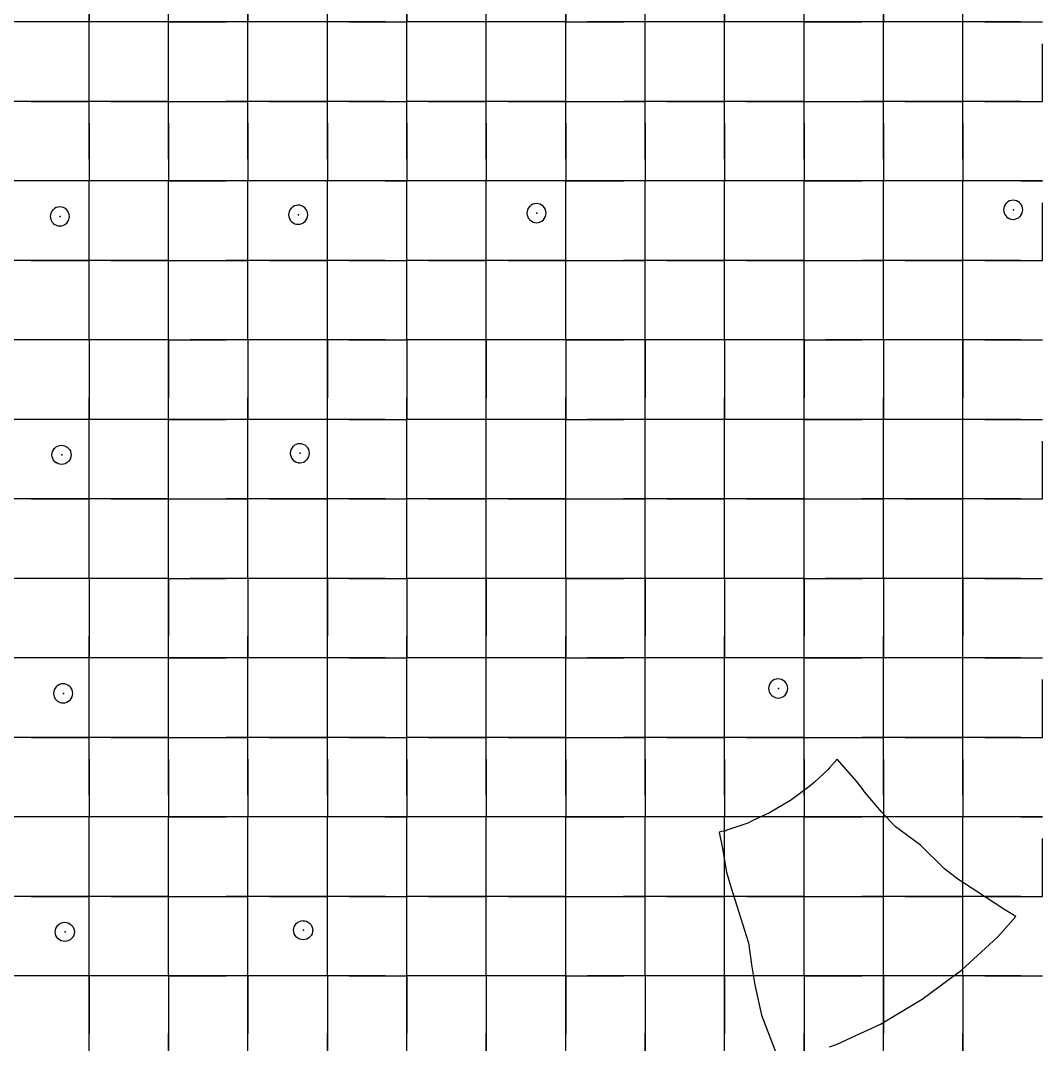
# Model space of a CAD drawing. Header units: metres. Extents: x 0 to 438, y -24 to 612.
# Drawn here: x 199.2 to 314.4, y 262.2 to 378.2 of the extents above; entities that cross this region are included whole.
import ezdxf

# ---------------------------------------------------------------- set-up
doc = ezdxf.new("R2010")
doc.units = ezdxf.units.M
doc.layers.add('LAYER_01_CUT', color=7, linetype='Continuous')
doc.layers.add('LAYER_04_GRID', color=7, linetype='Continuous')

msp = doc.modelspace()

# ---------------------------------------------------------------- linework, layer by layer
at = {"layer": 'LAYER_01_CUT'}
for points in [[(272.46, 378), (270, 378), (270, 384.54), (270, 387), (270, 393.54), (270, 396), (270, 388.55)], [(290.46, 378), (288, 378), (288, 384.54), (288, 387), (288, 394.45), (288, 396), (288, 388.55)], [(308.46, 378), (306, 378), (306, 384.54), (306, 387), (306, 394.45), (306, 396), (306, 388.55)], [(200.46, 378), (198, 378), (198, 384.54), (198, 387), (198, 393.54)], [(218.46, 378), (216, 378), (216, 384.54), (216, 387), (216, 393.54)], [(236.46, 378), (234, 378), (234, 384.54), (234, 387), (234, 393.54)], [(254.46, 378), (252, 378), (252, 384.54), (252, 387), (252, 393.54)], [(207, 384.54), (207, 378), (207, 380.46)], [(225, 384.54), (225, 378), (225, 380.46)], [(243, 384.54), (243, 378), (243, 380.46)], [(261, 384.54), (261, 378), (261, 380.46)], [(279, 384.54), (279, 378), (279, 380.46)], [(297, 384.54), (297, 378), (297, 380.46)], [(216, 378), (216, 380.46)], [(234, 378), (234, 380.46)], [(252, 378), (252, 380.46)], [(270, 378), (270, 380.46)], [(288, 378), (288, 380.46)], [(306, 378), (306, 380.46)], [(204.54, 378), (198, 378)], [(207, 378), (200.46, 378)], [(207, 378), (204.54, 378)], [(209.46, 378), (207, 378)], [(213.54, 378), (207, 378)], [(207, 375.54), (207, 378)], [(207, 371.46), (207, 378)], [(216, 378), (209.46, 378)], [(216, 378), (213.54, 378)], [(216, 375.54), (216, 378)], [(216, 371.46), (216, 378)], [(216, 378), (222.54, 378)], [(225, 378), (218.46, 378)], [(225, 378), (222.54, 378)], [(227.46, 378), (225, 378)], [(231.54, 378), (225, 378)], [(225, 375.54), (225, 378)], [(225, 371.46), (225, 378)], [(234, 378), (227.46, 378)], [(234, 378), (231.54, 378)], [(240.54, 378), (234, 378)], [(234, 375.54), (234, 378)], [(234, 371.46), (234, 378)], [(236.46, 378), (243, 378)], [(240.54, 378), (243, 378)], [(245.46, 378), (243, 378)], [(249.54, 378), (243, 378)], [(243, 375.54), (243, 378)], [(243, 371.46), (243, 378)], [(252, 378), (245.46, 378)], [(252, 378), (249.54, 378)], [(258.54, 378), (252, 378)], [(252, 375.54), (252, 378)], [(252, 371.46), (252, 378)], [(261, 378), (254.46, 378)], [(261, 378), (258.54, 378)], [(261, 375.54), (261, 378)], [(261, 371.46), (261, 378)], [(261, 378), (263.46, 378)], [(261, 378), (267.54, 378)], [(270, 378), (263.46, 378)], [(270, 378), (267.54, 378)], [(276.54, 378), (270, 378)], [(270, 375.54), (270, 378)], [(270, 371.46), (270, 378)], [(279, 378), (272.46, 378)], [(279, 378), (276.54, 378)], [(281.46, 378), (279, 378)], [(285.54, 378), (279, 378)], [(279, 375.54), (279, 378)], [(279, 371.46), (279, 378)], [(288, 378), (281.46, 378)], [(288, 378), (285.54, 378)], [(288, 375.54), (288, 378)], [(288, 371.46), (288, 378)], [(288, 378), (294.54, 378)], [(297, 378), (290.46, 378)], [(297, 378), (294.54, 378)], [(299.46, 378), (297, 378)], [(303.54, 378), (297, 378)], [(297, 375.54), (297, 378)], [(297, 371.46), (297, 378)], [(306, 378), (299.46, 378)], [(306, 378), (303.54, 378)], [(312.54, 378), (306, 378)], [(306, 375.54), (306, 378)], [(306, 371.46), (306, 378)], [(308.46, 378), (315, 378)], [(312.54, 378), (315, 378)], [(200.46, 369), (207, 369), (207, 375.54)], [(209.46, 369), (216, 369), (216, 375.54)], [(218.46, 369), (225, 369), (225, 375.54)], [(227.46, 369), (234, 369), (234, 375.54)], [(236.46, 369), (243, 369), (243, 375.54)], [(245.46, 369), (252, 369), (252, 375.54)], [(254.46, 369), (261, 369), (261, 375.54)], [(263.46, 369), (270, 369), (270, 375.54)], [(272.46, 369), (279, 369), (279, 375.54)], [(281.46, 369), (288, 369), (288, 375.54)], [(290.46, 369), (297, 369), (297, 375.54)], [(299.46, 369), (306, 369), (306, 375.54)], [(308.46, 369), (315, 369), (315, 375.54)], [(207, 369), (207, 371.46)], [(216, 369), (216, 371.46)], [(225, 369), (225, 371.46)], [(234, 369), (234, 371.46)], [(243, 369), (243, 371.46)], [(252, 369), (252, 371.46)], [(261, 369), (261, 371.46)], [(270, 369), (270, 371.46)], [(279, 369), (279, 371.46)], [(288, 369), (288, 371.46)], [(297, 369), (297, 371.46)], [(306, 369), (306, 371.46)], [(200.46, 369), (198, 369)], [(204.54, 369), (198, 369)], [(207, 369), (204.54, 369)], [(209.46, 369), (207, 369)], [(213.54, 369), (207, 369)], [(207, 366.54), (207, 369)], [(207, 362.46), (207, 369)], [(216, 369), (213.54, 369)], [(216, 366.54), (216, 369)], [(216, 362.46), (216, 369)], [(216, 369), (218.46, 369)], [(216, 369), (222.54, 369)], [(225, 369), (222.54, 369)], [(227.46, 369), (225, 369)], [(231.54, 369), (225, 369)], [(225, 366.54), (225, 369)], [(225, 362.46), (225, 369)], [(234, 369), (231.54, 369)], [(236.46, 369), (234, 369)], [(240.54, 369), (234, 369)], [(234, 366.54), (234, 369)], [(234, 362.46), (234, 369)], [(240.54, 369), (243, 369)], [(245.46, 369), (243, 369)], [(249.54, 369), (243, 369)], [(243, 366.54), (243, 369)], [(243, 362.46), (243, 369)], [(252, 369), (249.54, 369)], [(254.46, 369), (252, 369)], [(258.54, 369), (252, 369)], [(252, 366.54), (252, 369)], [(252, 362.46), (252, 369)], [(261, 369), (258.54, 369)], [(261, 366.54), (261, 369)], [(261, 362.46), (261, 369)], [(261, 369), (263.46, 369)], [(261, 369), (267.54, 369)], [(270, 369), (267.54, 369)], [(272.46, 369), (270, 369)], [(276.54, 369), (270, 369)], [(270, 366.54), (270, 369)], [(270, 362.46), (270, 369)], [(279, 369), (276.54, 369)], [(281.46, 369), (279, 369)], [(285.54, 369), (279, 369)], [(279, 366.54), (279, 369)], [(279, 362.46), (279, 369)], [(288, 369), (285.54, 369)], [(288, 366.54), (288, 369)], [(288, 362.46), (288, 369)], [(288, 369), (290.46, 369)], [(288, 369), (294.54, 369)], [(297, 369), (294.54, 369)], [(299.46, 369), (297, 369)], [(303.54, 369), (297, 369)], [(297, 366.54), (297, 369)], [(297, 362.46), (297, 369)], [(306, 369), (303.54, 369)], [(308.46, 369), (306, 369)], [(312.54, 369), (306, 369)], [(306, 366.54), (306, 369)], [(306, 362.46), (306, 369)], [(312.54, 369), (315, 369)], [(207, 366.54), (207, 360)], [(216, 366.54), (216, 360)], [(225, 366.54), (225, 360)], [(234, 366.54), (234, 360)], [(243, 366.54), (243, 360)], [(252, 366.54), (252, 360)], [(261, 366.54), (261, 360)], [(270, 366.54), (270, 360)], [(279, 366.54), (279, 360)], [(288, 366.54), (288, 360)], [(297, 366.54), (297, 360)], [(306, 366.54), (306, 360)], [(207, 362.46), (207, 360)], [(216, 362.46), (216, 360)], [(225, 362.46), (225, 360)], [(234, 362.46), (234, 360)], [(243, 362.46), (243, 360)], [(252, 362.46), (252, 360)], [(261, 362.46), (261, 360)], [(270, 362.46), (270, 360)], [(279, 362.46), (279, 360)], [(288, 362.46), (288, 360)], [(297, 362.46), (297, 360)], [(306, 362.46), (306, 360)], [(315, 360), (308.46, 360), (306, 360), (299.46, 360), (297, 360), (290.46, 360), (288, 360), (281.46, 360), (279, 360), (272.46, 360), (270, 360), (263.46, 360), (261, 360), (254.46, 360), (252, 360), (245.46, 360), (243, 360), (236.46, 360), (234, 360), (227.46, 360), (225, 360), (218.46, 360), (216, 360), (209.46, 360), (207, 360), (200.46, 360), (198, 360)], [(204.54, 360), (198, 360)], [(207, 360), (204.54, 360)], [(213.54, 360), (207, 360)], [(207, 357.54), (207, 360)], [(207, 353.46), (207, 360)], [(216, 360), (213.54, 360)], [(216, 357.54), (216, 360)], [(216, 353.46), (216, 360)], [(216, 360), (222.54, 360)], [(225, 360), (222.54, 360)], [(231.54, 360), (225, 360)], [(225, 357.54), (225, 360)], [(225, 353.46), (225, 360)], [(234, 360), (231.54, 360)], [(240.54, 360), (234, 360)], [(234, 357.54), (234, 360)], [(234, 353.46), (234, 360)], [(240.54, 360), (243, 360)], [(249.54, 360), (243, 360)], [(243, 357.54), (243, 360)], [(243, 353.46), (243, 360)], [(252, 360), (249.54, 360)], [(258.54, 360), (252, 360)], [(252, 357.54), (252, 360)], [(252, 353.46), (252, 360)], [(261, 360), (258.54, 360)], [(261, 357.54), (261, 360)], [(261, 353.46), (261, 360)], [(261, 360), (267.54, 360)], [(270, 360), (267.54, 360)], [(276.54, 360), (270, 360)], [(270, 357.54), (270, 360)], [(270, 353.46), (270, 360)], [(279, 360), (276.54, 360)], [(285.54, 360), (279, 360)], [(279, 357.54), (279, 360)], [(279, 353.46), (279, 360)], [(288, 360), (285.54, 360)], [(288, 357.54), (288, 360)], [(288, 353.46), (288, 360)], [(288, 360), (294.54, 360)], [(297, 360), (294.54, 360)], [(303.54, 360), (297, 360)], [(297, 357.54), (297, 360)], [(297, 353.46), (297, 360)], [(306, 360), (303.54, 360)], [(312.54, 360), (306, 360)], [(306, 357.54), (306, 360)], [(306, 353.46), (306, 360)], [(312.54, 360), (315, 360)], [(200.46, 351), (207, 351), (207, 357.54)], [(209.46, 351), (216, 351), (216, 357.54)], [(218.46, 351), (225, 351), (225, 357.54)], [(227.46, 351), (234, 351), (234, 357.54)], [(231.27, 357.09), (231.09, 357.18), (231.08, 357.18), (230.89, 357.24), (230.88, 357.24), (230.69, 357.25), (230.69, 357.25), (230.49, 357.23), (230.48, 357.23), (230.28, 357.17), (230.27, 357.17), (230.09, 357.07), (230.08, 357.07), (229.92, 356.93), (229.91, 356.92), (229.78, 356.76), (229.78, 356.75), (229.69, 356.56), (229.68, 356.56), (229.63, 356.37), (229.63, 356.36), (229.61, 356.17), (229.61, 356.16), (229.63, 355.96), (229.63, 355.96), (229.69, 355.76), (229.69, 355.75), (229.79, 355.57), (229.8, 355.56), (229.94, 355.4), (229.94, 355.39), (230.11, 355.26), (230.11, 355.25), (230.3, 355.16), (230.31, 355.16), (230.5, 355.11), (230.51, 355.1), (230.69, 355.09), (230.7, 355.09), (230.9, 355.11), (230.91, 355.11), (231.1, 355.17), (231.11, 355.17), (231.3, 355.27), (231.3, 355.28), (231.47, 355.41), (231.47, 355.42), (231.6, 355.58), (231.61, 355.59), (231.7, 355.78), (231.71, 355.78), (231.76, 355.98), (231.76, 355.98), (231.78, 356.17), (231.78, 356.18), (231.76, 356.38), (231.76, 356.38), (231.7, 356.58), (231.69, 356.59), (231.59, 356.77), (231.59, 356.78), (231.45, 356.94), (231.45, 356.95), (231.28, 357.08), (231.27, 357.09)], [(236.46, 351), (243, 351), (243, 357.54)], [(245.46, 351), (252, 351), (252, 357.54)], [(254.46, 351), (261, 351), (261, 357.54)], [(257.5, 355.29), (257.51, 355.29), (257.69, 355.27), (257.7, 355.27), (257.9, 355.29), (257.91, 355.29), (258.1, 355.35), (258.11, 355.36), (258.3, 355.46), (258.3, 355.46), (258.47, 355.6), (258.47, 355.6), (258.6, 355.77), (258.61, 355.78), (258.7, 355.96), (258.7, 355.97), (258.76, 356.16), (258.76, 356.17), (258.78, 356.36), (258.78, 356.36), (258.76, 356.56), (258.75, 356.57), (258.69, 356.77), (258.69, 356.78), (258.59, 356.96), (258.59, 356.97), (258.45, 357.13), (258.45, 357.14), (258.28, 357.27), (258.27, 357.27), (258.09, 357.36), (258.08, 357.37), (257.89, 357.42), (257.88, 357.42), (257.69, 357.44), (257.69, 357.44), (257.49, 357.42), (257.48, 357.42), (257.28, 357.36), (257.27, 357.36), (257.09, 357.26), (257.08, 357.25), (256.92, 357.11), (256.91, 357.11), (256.78, 356.94), (256.78, 356.94), (256.68, 356.75), (256.68, 356.74), (256.63, 356.55), (256.63, 356.54), (256.61, 356.36), (256.61, 356.35), (256.63, 356.15), (256.63, 356.14), (256.69, 355.95), (256.69, 355.94), (256.79, 355.75), (256.8, 355.75), (256.93, 355.58), (256.94, 355.58), (257.11, 355.45), (257.11, 355.44), (257.3, 355.35), (257.31, 355.34), (257.5, 355.29)], [(263.46, 351), (270, 351), (270, 357.54)], [(272.46, 351), (279, 351), (279, 357.54)], [(281.46, 351), (288, 351), (288, 357.54)], [(290.46, 351), (297, 351), (297, 357.54)], [(299.46, 351), (306, 351), (306, 357.54)], [(308.46, 351), (315, 351), (315, 357.54)], [(310.78, 357.32), (310.78, 357.31), (310.68, 357.12), (310.68, 357.12), (310.63, 356.92), (310.62, 356.92), (310.61, 356.73), (310.61, 356.72), (310.63, 356.52), (310.63, 356.52), (310.69, 356.32), (310.69, 356.31), (310.79, 356.13), (310.8, 356.12), (310.93, 355.96), (310.94, 355.95), (311.1, 355.82), (311.11, 355.81), (311.3, 355.72), (311.3, 355.72), (311.5, 355.66), (311.5, 355.66), (311.69, 355.65), (311.7, 355.65), (311.9, 355.67), (311.91, 355.67), (312.1, 355.73), (312.11, 355.73), (312.29, 355.83), (312.3, 355.83), (312.46, 355.97), (312.47, 355.98), (312.6, 356.14), (312.61, 356.15), (312.7, 356.34), (312.7, 356.34), (312.76, 356.53), (312.76, 356.54), (312.77, 356.73), (312.77, 356.74), (312.75, 356.94), (312.75, 356.94), (312.69, 357.14), (312.69, 357.15), (312.59, 357.33), (312.59, 357.34), (312.45, 357.5), (312.44, 357.51), (312.28, 357.64), (312.27, 357.64), (312.09, 357.74), (312.08, 357.74), (311.89, 357.79), (311.88, 357.8), (311.69, 357.81), (311.68, 357.81), (311.49, 357.79), (311.48, 357.79), (311.28, 357.73), (311.27, 357.73), (311.09, 357.63), (311.08, 357.62), (310.92, 357.49), (310.91, 357.48), (310.78, 357.32)], [(202.63, 356.18), (202.63, 356.17), (202.61, 355.98), (202.61, 355.98), (202.63, 355.78), (202.63, 355.77), (202.69, 355.57), (202.69, 355.57), (202.8, 355.38), (202.8, 355.37), (202.94, 355.21), (202.94, 355.2), (203.11, 355.07), (203.11, 355.07), (203.3, 354.98), (203.31, 354.97), (203.5, 354.92), (203.51, 354.92), (203.69, 354.9), (203.7, 354.9), (203.9, 354.92), (203.91, 354.92), (204.1, 354.98), (204.11, 354.98), (204.3, 355.08), (204.3, 355.09), (204.47, 355.23), (204.47, 355.23), (204.6, 355.4), (204.61, 355.4), (204.7, 355.59), (204.71, 355.6), (204.76, 355.79), (204.76, 355.8), (204.78, 355.98), (204.78, 355.99), (204.76, 356.19), (204.76, 356.2), (204.7, 356.39), (204.69, 356.4), (204.59, 356.59), (204.59, 356.59), (204.45, 356.76), (204.45, 356.76), (204.28, 356.89), (204.27, 356.9), (204.09, 356.99), (204.08, 357), (203.89, 357.05), (203.88, 357.05), (203.69, 357.07), (203.69, 357.07), (203.49, 357.05), (203.48, 357.05), (203.28, 356.99), (203.28, 356.98), (203.09, 356.88), (203.08, 356.88), (202.92, 356.74), (202.91, 356.74), (202.78, 356.57), (202.78, 356.56), (202.69, 356.38), (202.68, 356.37), (202.63, 356.18)], [(207, 351), (207, 353.46)], [(216, 351), (216, 353.46)], [(225, 351), (225, 353.46)], [(234, 351), (234, 353.46)], [(243, 351), (243, 353.46)], [(252, 351), (252, 353.46)], [(261, 351), (261, 353.46)], [(270, 351), (270, 353.46)], [(279, 351), (279, 353.46)], [(288, 351), (288, 353.46)], [(297, 351), (297, 353.46)], [(306, 351), (306, 353.46)], [(200.46, 351), (198, 351)], [(204.54, 351), (198, 351)], [(207, 351), (204.54, 351)], [(209.46, 351), (207, 351)], [(213.54, 351), (207, 351)], [(207, 348.54), (207, 351)], [(207, 344.46), (207, 351)], [(216, 351), (213.54, 351)], [(216, 348.54), (216, 351)], [(216, 344.46), (216, 351)], [(216, 351), (218.46, 351)], [(216, 351), (222.54, 351)], [(225, 351), (222.54, 351)], [(227.46, 351), (225, 351)], [(231.54, 351), (225, 351)], [(225, 348.54), (225, 351)], [(225, 344.46), (225, 351)], [(234, 351), (231.54, 351)], [(236.46, 351), (234, 351)], [(240.54, 351), (234, 351)], [(234, 348.54), (234, 351)], [(234, 344.46), (234, 351)], [(240.54, 351), (243, 351)], [(245.46, 351), (243, 351)], [(249.54, 351), (243, 351)], [(243, 348.54), (243, 351)], [(243, 344.46), (243, 351)], [(252, 351), (249.54, 351)], [(254.46, 351), (252, 351)], [(258.54, 351), (252, 351)], [(252, 348.54), (252, 351)], [(252, 344.46), (252, 351)], [(261, 351), (258.54, 351)], [(261, 348.54), (261, 351)], [(261, 344.46), (261, 351)], [(261, 351), (263.46, 351)], [(261, 351), (267.54, 351)], [(270, 351), (267.54, 351)], [(272.46, 351), (270, 351)], [(276.54, 351), (270, 351)], [(270, 348.54), (270, 351)], [(270, 344.46), (270, 351)], [(279, 351), (276.54, 351)], [(281.46, 351), (279, 351)], [(285.54, 351), (279, 351)], [(279, 348.54), (279, 351)], [(279, 344.46), (279, 351)], [(288, 351), (285.54, 351)], [(288, 348.54), (288, 351)], [(288, 344.46), (288, 351)], [(288, 351), (290.46, 351)], [(288, 351), (294.54, 351)], [(297, 351), (294.54, 351)], [(299.46, 351), (297, 351)], [(303.54, 351), (297, 351)], [(297, 348.54), (297, 351)], [(297, 344.46), (297, 351)], [(306, 351), (303.54, 351)], [(308.46, 351), (306, 351)], [(312.54, 351), (306, 351)], [(306, 348.54), (306, 351)], [(306, 344.46), (306, 351)], [(312.54, 351), (315, 351)], [(200.46, 333), (198, 333), (198, 339.54), (198, 342), (198, 348.54)], [(209.46, 342), (207, 342), (207, 348.54)], [(218.46, 333), (216, 333), (216, 339.54), (216, 342), (216, 348.54)], [(227.46, 342), (225, 342), (225, 348.54)], [(236.46, 333), (234, 333), (234, 339.54), (234, 342), (234, 348.54)], [(245.46, 342), (243, 342), (243, 348.54)], [(254.46, 333), (252, 333), (252, 339.54), (252, 342), (252, 348.54)], [(263.46, 342), (261, 342), (261, 348.54)], [(272.46, 333), (270, 333), (270, 339.54), (270, 342), (270, 348.54)], [(281.46, 342), (279, 342), (279, 348.54)], [(290.46, 333), (288, 333), (288, 339.54), (288, 342), (288, 348.54)], [(299.46, 342), (297, 342), (297, 348.54)], [(308.46, 333), (306, 333), (306, 339.54), (306, 342), (306, 348.54)], [(207, 342), (207, 344.46)], [(216, 342), (216, 344.46)], [(225, 342), (225, 344.46)], [(234, 342), (234, 344.46)], [(243, 342), (243, 344.46)], [(252, 342), (252, 344.46)], [(261, 342), (261, 344.46)], [(270, 342), (270, 344.46)], [(279, 342), (279, 344.46)], [(288, 342), (288, 344.46)], [(297, 342), (297, 344.46)], [(306, 342), (306, 344.46)], [(200.46, 342), (198, 342)], [(204.54, 342), (198, 342)], [(207, 342), (200.46, 342)], [(207, 342), (204.54, 342)], [(213.54, 342), (207, 342)], [(207, 342), (207, 339.54)], [(207, 342), (207, 335.46)], [(216, 342), (209.46, 342)], [(216, 342), (213.54, 342)], [(216, 342), (216, 335.46)], [(216, 342), (218.46, 342)], [(216, 342), (222.54, 342)], [(225, 342), (218.46, 342)], [(225, 342), (222.54, 342)], [(231.54, 342), (225, 342)], [(225, 342), (225, 339.54)], [(225, 342), (225, 335.46)], [(234, 342), (227.46, 342)], [(234, 342), (231.54, 342)], [(236.46, 342), (234, 342)], [(240.54, 342), (234, 342)], [(234, 342), (234, 335.46)], [(236.46, 342), (243, 342)], [(240.54, 342), (243, 342)], [(249.54, 342), (243, 342)], [(243, 342), (243, 339.54)], [(243, 342), (243, 335.46)], [(252, 342), (245.46, 342)], [(252, 342), (249.54, 342)], [(254.46, 342), (252, 342)], [(258.54, 342), (252, 342)], [(252, 342), (252, 335.46)], [(261, 342), (254.46, 342)], [(261, 342), (258.54, 342)], [(261, 342), (261, 339.54)], [(261, 342), (261, 335.46)], [(261, 342), (267.54, 342)], [(270, 342), (263.46, 342)], [(270, 342), (267.54, 342)], [(272.46, 342), (270, 342)], [(276.54, 342), (270, 342)], [(270, 342), (270, 335.46)], [(279, 342), (272.46, 342)], [(279, 342), (276.54, 342)], [(285.54, 342), (279, 342)], [(279, 342), (279, 339.54)], [(279, 342), (279, 335.46)], [(288, 342), (281.46, 342)], [(288, 342), (285.54, 342)], [(288, 342), (288, 335.46)], [(288, 342), (290.46, 342)], [(288, 342), (294.54, 342)], [(297, 342), (290.46, 342)], [(297, 342), (294.54, 342)], [(303.54, 342), (297, 342)], [(297, 342), (297, 339.54)], [(297, 342), (297, 335.46)], [(306, 342), (299.46, 342)], [(306, 342), (303.54, 342)], [(308.46, 342), (306, 342)], [(312.54, 342), (306, 342)], [(306, 342), (306, 335.46)], [(308.46, 342), (315, 342)], [(312.54, 342), (315, 342)], [(207, 339.54), (207, 333), (207, 335.46)], [(225, 339.54), (225, 333), (225, 335.46)], [(243, 339.54), (243, 333), (243, 335.46)], [(261, 339.54), (261, 333), (261, 335.46)], [(279, 339.54), (279, 333), (279, 335.46)], [(297, 339.54), (297, 333), (297, 335.46)], [(216, 333), (216, 335.46)], [(234, 333), (234, 335.46)], [(252, 333), (252, 335.46)], [(270, 333), (270, 335.46)], [(288, 333), (288, 335.46)], [(306, 333), (306, 335.46)], [(204.54, 333), (198, 333)], [(207, 333), (200.46, 333)], [(207, 333), (204.54, 333)], [(209.46, 333), (207, 333)], [(213.54, 333), (207, 333)], [(207, 330.54), (207, 333)], [(207, 326.46), (207, 333)], [(216, 333), (209.46, 333)], [(216, 333), (213.54, 333)], [(216, 330.54), (216, 333)], [(216, 326.46), (216, 333)], [(216, 333), (222.54, 333)], [(225, 333), (218.46, 333)], [(225, 333), (222.54, 333)], [(227.46, 333), (225, 333)], [(231.54, 333), (225, 333)], [(225, 330.54), (225, 333)], [(225, 326.46), (225, 333)], [(234, 333), (227.46, 333)], [(234, 333), (231.54, 333)], [(240.54, 333), (234, 333)], [(234, 330.54), (234, 333)], [(234, 326.46), (234, 333)], [(236.46, 333), (243, 333)], [(240.54, 333), (243, 333)], [(245.46, 333), (243, 333)], [(249.54, 333), (243, 333)], [(243, 330.54), (243, 333)], [(243, 326.46), (243, 333)], [(252, 333), (245.46, 333)], [(252, 333), (249.54, 333)], [(258.54, 333), (252, 333)], [(252, 330.54), (252, 333)], [(252, 326.46), (252, 333)], [(261, 333), (254.46, 333)], [(261, 333), (258.54, 333)], [(261, 330.54), (261, 333)], [(261, 326.46), (261, 333)], [(261, 333), (263.46, 333)], [(261, 333), (267.54, 333)], [(270, 333), (263.46, 333)], [(270, 333), (267.54, 333)], [(276.54, 333), (270, 333)], [(270, 330.54), (270, 333)], [(270, 326.46), (270, 333)], [(279, 333), (272.46, 333)], [(279, 333), (276.54, 333)], [(281.46, 333), (279, 333)], [(285.54, 333), (279, 333)], [(279, 330.54), (279, 333)], [(279, 326.46), (279, 333)], [(288, 333), (281.46, 333)], [(288, 333), (285.54, 333)], [(288, 330.54), (288, 333)], [(288, 326.46), (288, 333)], [(288, 333), (294.54, 333)], [(297, 333), (290.46, 333)], [(297, 333), (294.54, 333)], [(299.46, 333), (297, 333)], [(303.54, 333), (297, 333)], [(297, 330.54), (297, 333)], [(297, 326.46), (297, 333)], [(306, 333), (299.46, 333)], [(306, 333), (303.54, 333)], [(312.54, 333), (306, 333)], [(306, 330.54), (306, 333)], [(306, 326.46), (306, 333)], [(308.46, 333), (315, 333)], [(312.54, 333), (315, 333)], [(200.46, 324), (207, 324), (207, 330.54)], [(209.46, 324), (216, 324), (216, 330.54)], [(218.46, 324), (225, 324), (225, 330.54)], [(227.46, 324), (234, 324), (234, 330.54)], [(236.46, 324), (243, 324), (243, 330.54)], [(245.46, 324), (252, 324), (252, 330.54)], [(254.46, 324), (261, 324), (261, 330.54)], [(263.46, 324), (270, 324), (270, 330.54)], [(272.46, 324), (279, 324), (279, 330.54)], [(281.46, 324), (288, 324), (288, 330.54)], [(290.46, 324), (297, 324), (297, 330.54)], [(299.46, 324), (306, 324), (306, 330.54)], [(308.46, 324), (315, 324), (315, 330.54)], [(202.81, 329.17), (202.82, 329.18), (202.87, 329.37), (202.87, 329.38), (202.97, 329.56), (202.97, 329.57), (203.1, 329.74), (203.11, 329.74), (203.27, 329.88), (203.28, 329.88), (203.46, 329.98), (203.47, 329.99), (203.67, 330.05), (203.67, 330.05), (203.87, 330.07), (203.88, 330.07), (204.07, 330.05), (204.08, 330.05), (204.27, 330), (204.28, 329.99), (204.46, 329.9), (204.47, 329.89), (204.63, 329.76), (204.64, 329.76), (204.78, 329.6), (204.78, 329.59), (204.88, 329.4), (204.88, 329.39), (204.94, 329.2), (204.94, 329.19), (204.96, 328.99), (204.96, 328.98), (204.95, 328.8), (204.95, 328.79), (204.89, 328.6), (204.89, 328.59), (204.8, 328.4), (204.79, 328.4), (204.66, 328.23), (204.65, 328.23), (204.49, 328.09), (204.48, 328.09), (204.3, 327.99), (204.29, 327.98), (204.09, 327.92), (204.09, 327.92), (203.89, 327.9), (203.88, 327.9), (203.69, 327.92), (203.69, 327.92), (203.49, 327.97), (203.49, 327.98), (203.3, 328.07), (203.29, 328.07), (203.13, 328.21), (203.12, 328.21), (202.99, 328.37), (202.98, 328.38), (202.88, 328.57), (202.88, 328.57), (202.82, 328.77), (202.82, 328.78), (202.8, 328.98), (202.8, 328.98), (202.81, 329.17)], [(231.09, 328.11), (231.29, 328.17), (231.3, 328.17), (231.48, 328.27), (231.49, 328.28), (231.65, 328.41), (231.66, 328.42), (231.79, 328.58), (231.79, 328.59), (231.89, 328.78), (231.89, 328.78), (231.94, 328.98), (231.95, 328.98), (231.96, 329.17), (231.96, 329.18), (231.94, 329.38), (231.94, 329.39), (231.88, 329.58), (231.88, 329.59), (231.78, 329.77), (231.77, 329.78), (231.64, 329.94), (231.63, 329.95), (231.47, 330.08), (231.46, 330.09), (231.27, 330.18), (231.27, 330.18), (231.07, 330.24), (231.07, 330.24), (230.88, 330.25), (230.87, 330.25), (230.67, 330.23), (230.67, 330.23), (230.47, 330.17), (230.46, 330.17), (230.28, 330.07), (230.27, 330.07), (230.11, 329.93), (230.1, 329.92), (229.97, 329.76), (229.96, 329.75), (229.87, 329.57), (229.87, 329.56), (229.81, 329.37), (229.81, 329.36), (229.8, 329.17), (229.8, 329.16), (229.82, 328.96), (229.82, 328.96), (229.88, 328.76), (229.88, 328.75), (229.98, 328.57), (229.98, 328.56), (230.12, 328.4), (230.13, 328.39), (230.29, 328.26), (230.3, 328.26), (230.48, 328.16), (230.49, 328.16), (230.68, 328.11), (230.69, 328.1), (230.88, 328.09), (230.89, 328.09), (231.09, 328.11), (231.09, 328.11)], [(207, 324), (207, 326.46)], [(216, 324), (216, 326.46)], [(225, 324), (225, 326.46)], [(234, 324), (234, 326.46)], [(243, 324), (243, 326.46)], [(252, 324), (252, 326.46)], [(261, 324), (261, 326.46)], [(270, 324), (270, 326.46)], [(279, 324), (279, 326.46)], [(288, 324), (288, 326.46)], [(297, 324), (297, 326.46)], [(306, 324), (306, 326.46)], [(200.46, 324), (198, 324)], [(204.54, 324), (198, 324)], [(207, 324), (204.54, 324)], [(209.46, 324), (207, 324)], [(213.54, 324), (207, 324)], [(207, 321.54), (207, 324)], [(207, 317.46), (207, 324)], [(216, 324), (213.54, 324)], [(216, 321.54), (216, 324)], [(216, 317.46), (216, 324)], [(216, 324), (218.46, 324)], [(216, 324), (222.54, 324)], [(225, 324), (222.54, 324)], [(227.46, 324), (225, 324)], [(231.54, 324), (225, 324)], [(225, 321.54), (225, 324)], [(225, 317.46), (225, 324)], [(234, 324), (231.54, 324)], [(236.46, 324), (234, 324)], [(240.54, 324), (234, 324)], [(234, 321.54), (234, 324)], [(234, 317.46), (234, 324)], [(240.54, 324), (243, 324)], [(245.46, 324), (243, 324)], [(249.54, 324), (243, 324)], [(243, 321.54), (243, 324)], [(243, 317.46), (243, 324)], [(252, 324), (249.54, 324)], [(254.46, 324), (252, 324)], [(258.54, 324), (252, 324)], [(252, 321.54), (252, 324)], [(252, 317.46), (252, 324)], [(261, 324), (258.54, 324)], [(261, 321.54), (261, 324)], [(261, 317.46), (261, 324)], [(261, 324), (263.46, 324)], [(261, 324), (267.54, 324)], [(270, 324), (267.54, 324)], [(272.46, 324), (270, 324)], [(276.54, 324), (270, 324)], [(270, 321.54), (270, 324)], [(270, 317.46), (270, 324)], [(279, 324), (276.54, 324)], [(281.46, 324), (279, 324)], [(285.54, 324), (279, 324)], [(279, 321.54), (279, 324)], [(279, 317.46), (279, 324)], [(288, 324), (285.54, 324)], [(288, 321.54), (288, 324)], [(288, 317.46), (288, 324)], [(288, 324), (290.46, 324)], [(288, 324), (294.54, 324)], [(297, 324), (294.54, 324)], [(299.46, 324), (297, 324)], [(303.54, 324), (297, 324)], [(297, 321.54), (297, 324)], [(297, 317.46), (297, 324)], [(306, 324), (303.54, 324)], [(308.46, 324), (306, 324)], [(312.54, 324), (306, 324)], [(306, 321.54), (306, 324)], [(306, 317.46), (306, 324)], [(312.54, 324), (315, 324)], [(200.46, 306), (198, 306), (198, 312.54), (198, 315), (198, 321.54)], [(209.46, 315), (207, 315), (207, 321.54)], [(218.46, 306), (216, 306), (216, 312.54), (216, 315), (216, 321.54)], [(227.46, 315), (225, 315), (225, 321.54)], [(236.46, 306), (234, 306), (234, 312.54), (234, 315), (234, 321.54)], [(245.46, 315), (243, 315), (243, 321.54)], [(254.46, 306), (252, 306), (252, 312.54), (252, 315), (252, 321.54)], [(263.46, 315), (261, 315), (261, 321.54)], [(272.46, 306), (270, 306), (270, 312.54), (270, 315), (270, 321.54)], [(281.46, 315), (279, 315), (279, 321.54)], [(290.46, 306), (288, 306), (288, 312.54), (288, 315), (288, 321.54)], [(299.46, 315), (297, 315), (297, 321.54)], [(308.46, 306), (306, 306), (306, 312.54), (306, 315), (306, 321.54)], [(207, 315), (207, 317.46)], [(216, 315), (216, 317.46)], [(225, 315), (225, 317.46)], [(234, 315), (234, 317.46)], [(243, 315), (243, 317.46)], [(252, 315), (252, 317.46)], [(261, 315), (261, 317.46)], [(270, 315), (270, 317.46)], [(279, 315), (279, 317.46)], [(288, 315), (288, 317.46)], [(297, 315), (297, 317.46)], [(306, 315), (306, 317.46)], [(200.46, 315), (198, 315)], [(204.54, 315), (198, 315)], [(207, 315), (200.46, 315)], [(207, 315), (204.54, 315)], [(213.54, 315), (207, 315)], [(207, 315), (207, 312.54)], [(207, 315), (207, 308.46)], [(216, 315), (209.46, 315)], [(216, 315), (213.54, 315)], [(216, 315), (216, 308.46)], [(216, 315), (218.46, 315)], [(216, 315), (222.54, 315)], [(225, 315), (218.46, 315)], [(225, 315), (222.54, 315)], [(231.54, 315), (225, 315)], [(225, 315), (225, 312.54)], [(225, 315), (225, 308.46)], [(234, 315), (227.46, 315)], [(234, 315), (231.54, 315)], [(236.46, 315), (234, 315)], [(240.54, 315), (234, 315)], [(234, 315), (234, 308.46)], [(236.46, 315), (243, 315)], [(240.54, 315), (243, 315)], [(249.54, 315), (243, 315)], [(243, 315), (243, 312.54)], [(243, 315), (243, 308.46)], [(252, 315), (245.46, 315)], [(252, 315), (249.54, 315)], [(254.46, 315), (252, 315)], [(258.54, 315), (252, 315)], [(252, 315), (252, 308.46)], [(261, 315), (254.46, 315)], [(261, 315), (258.54, 315)], [(261, 315), (261, 312.54)], [(261, 315), (261, 308.46)], [(261, 315), (267.54, 315)], [(270, 315), (263.46, 315)], [(270, 315), (267.54, 315)], [(272.46, 315), (270, 315)], [(276.54, 315), (270, 315)], [(270, 315), (270, 308.46)], [(279, 315), (272.46, 315)], [(279, 315), (276.54, 315)], [(285.54, 315), (279, 315)], [(279, 315), (279, 312.54)], [(279, 315), (279, 308.46)], [(288, 315), (281.46, 315)], [(288, 315), (285.54, 315)], [(288, 315), (288, 308.46)], [(288, 315), (290.46, 315)], [(288, 315), (294.54, 315)], [(297, 315), (290.46, 315)], [(297, 315), (294.54, 315)], [(303.54, 315), (297, 315)], [(297, 315), (297, 312.54)], [(297, 315), (297, 308.46)], [(306, 315), (299.46, 315)], [(306, 315), (303.54, 315)], [(308.46, 315), (306, 315)], [(312.54, 315), (306, 315)], [(306, 315), (306, 308.46)], [(308.46, 315), (315, 315)], [(312.54, 315), (315, 315)], [(207, 312.54), (207, 306), (207, 308.46)], [(225, 312.54), (225, 306), (225, 308.46)], [(243, 312.54), (243, 306), (243, 308.46)], [(261, 312.54), (261, 306), (261, 308.46)], [(279, 312.54), (279, 306), (279, 308.46)], [(297, 312.54), (297, 306), (297, 308.46)], [(216, 306), (216, 308.46)], [(234, 306), (234, 308.46)], [(252, 306), (252, 308.46)], [(270, 306), (270, 308.46)], [(288, 306), (288, 308.46)], [(306, 306), (306, 308.46)], [(204.54, 306), (198, 306)], [(207, 306), (200.46, 306)], [(207, 306), (204.54, 306)], [(209.46, 306), (207, 306)], [(213.54, 306), (207, 306)], [(207, 303.54), (207, 306)], [(207, 299.46), (207, 306)], [(216, 306), (209.46, 306)], [(216, 306), (213.54, 306)], [(216, 303.54), (216, 306)], [(216, 299.46), (216, 306)], [(216, 306), (222.54, 306)], [(225, 306), (218.46, 306)], [(225, 306), (222.54, 306)], [(227.46, 306), (225, 306)], [(231.54, 306), (225, 306)], [(225, 303.54), (225, 306)], [(225, 299.46), (225, 306)], [(234, 306), (227.46, 306)], [(234, 306), (231.54, 306)], [(240.54, 306), (234, 306)], [(234, 303.54), (234, 306)], [(234, 299.46), (234, 306)], [(236.46, 306), (243, 306)], [(240.54, 306), (243, 306)], [(245.46, 306), (243, 306)], [(249.54, 306), (243, 306)], [(243, 303.54), (243, 306)], [(243, 299.46), (243, 306)], [(252, 306), (245.46, 306)], [(252, 306), (249.54, 306)], [(258.54, 306), (252, 306)], [(252, 303.54), (252, 306)], [(252, 299.46), (252, 306)], [(261, 306), (254.46, 306)], [(261, 306), (258.54, 306)], [(261, 303.54), (261, 306)], [(261, 299.46), (261, 306)], [(261, 306), (263.46, 306)], [(261, 306), (267.54, 306)], [(270, 306), (263.46, 306)], [(270, 306), (267.54, 306)], [(276.54, 306), (270, 306)], [(270, 303.54), (270, 306)], [(270, 299.46), (270, 306)], [(279, 306), (272.46, 306)], [(279, 306), (276.54, 306)], [(281.46, 306), (279, 306)], [(285.54, 306), (279, 306)], [(279, 303.54), (279, 306)], [(279, 299.46), (279, 306)], [(288, 306), (281.46, 306)], [(288, 306), (285.54, 306)], [(288, 303.54), (288, 306)], [(288, 299.46), (288, 306)], [(288, 306), (294.54, 306)], [(297, 306), (290.46, 306)], [(297, 306), (294.54, 306)], [(299.46, 306), (297, 306)], [(303.54, 306), (297, 306)], [(297, 303.54), (297, 306)], [(297, 299.46), (297, 306)], [(306, 306), (299.46, 306)], [(306, 306), (303.54, 306)], [(312.54, 306), (306, 306)], [(306, 303.54), (306, 306)], [(306, 299.46), (306, 306)], [(308.46, 306), (315, 306)], [(312.54, 306), (315, 306)], [(200.46, 297), (207, 297), (207, 303.54)], [(204.67, 301.09), (204.68, 301.09), (204.84, 301.23), (204.85, 301.23), (204.98, 301.4), (204.98, 301.41), (205.07, 301.59), (205.08, 301.6), (205.13, 301.79), (205.13, 301.8), (205.15, 301.98), (205.15, 301.99), (205.13, 302.19), (205.13, 302.2), (205.07, 302.4), (205.07, 302.4), (204.97, 302.59), (204.96, 302.6), (204.82, 302.76), (204.82, 302.76), (204.65, 302.89), (204.65, 302.9), (204.46, 302.99), (204.45, 303), (204.26, 303.05), (204.25, 303.05), (204.07, 303.07), (204.06, 303.07), (203.86, 303.05), (203.85, 303.05), (203.66, 302.99), (203.65, 302.98), (203.46, 302.88), (203.46, 302.88), (203.29, 302.74), (203.29, 302.74), (203.16, 302.57), (203.15, 302.56), (203.06, 302.38), (203.05, 302.37), (203, 302.18), (203, 302.17), (202.98, 301.99), (202.98, 301.98), (203, 301.78), (203, 301.77), (203.06, 301.57), (203.07, 301.57), (203.17, 301.38), (203.17, 301.37), (203.31, 301.21), (203.31, 301.21), (203.48, 301.08), (203.49, 301.07), (203.67, 300.98), (203.68, 300.97), (203.87, 300.92), (203.88, 300.92), (204.07, 300.9), (204.07, 300.9), (204.27, 300.92), (204.28, 300.92), (204.48, 300.98), (204.48, 300.99), (204.67, 301.09)], [(209.46, 297), (216, 297), (216, 303.54)], [(218.46, 297), (225, 297), (225, 303.54)], [(227.46, 297), (234, 297), (234, 303.54)], [(236.46, 297), (243, 297), (243, 303.54)], [(245.46, 297), (252, 297), (252, 303.54)], [(254.46, 297), (261, 297), (261, 303.54)], [(263.46, 297), (270, 297), (270, 303.54)], [(272.46, 297), (279, 297), (279, 303.54)], [(281.46, 297), (288, 297), (288, 303.54)], [(284.29, 303.3), (284.16, 303.13), (284.15, 303.12), (284.06, 302.94), (284.05, 302.93), (284, 302.74), (284, 302.73), (283.98, 302.54), (283.98, 302.54), (284, 302.34), (284, 302.33), (284.06, 302.13), (284.07, 302.13), (284.17, 301.94), (284.17, 301.93), (284.31, 301.77), (284.31, 301.77), (284.48, 301.63), (284.49, 301.63), (284.67, 301.54), (284.68, 301.53), (284.87, 301.48), (284.88, 301.48), (285.06, 301.46), (285.07, 301.46), (285.27, 301.48), (285.28, 301.48), (285.48, 301.54), (285.48, 301.55), (285.67, 301.65), (285.68, 301.65), (285.84, 301.79), (285.84, 301.79), (285.97, 301.96), (285.98, 301.96), (286.07, 302.15), (286.08, 302.16), (286.13, 302.35), (286.13, 302.36), (286.15, 302.54), (286.15, 302.55), (286.13, 302.75), (286.13, 302.76), (286.07, 302.95), (286.06, 302.96), (285.96, 303.15), (285.96, 303.16), (285.82, 303.32), (285.82, 303.32), (285.65, 303.45), (285.64, 303.46), (285.46, 303.55), (285.45, 303.56), (285.26, 303.61), (285.25, 303.61), (285.07, 303.63), (285.06, 303.63), (284.86, 303.61), (284.85, 303.61), (284.65, 303.55), (284.65, 303.54), (284.46, 303.44), (284.45, 303.44), (284.29, 303.3), (284.29, 303.3)], [(290.46, 297), (297, 297), (297, 303.54)], [(299.46, 297), (306, 297), (306, 303.54)], [(308.46, 297), (315, 297), (315, 303.54)], [(207, 297), (207, 299.46)], [(216, 297), (216, 299.46)], [(225, 297), (225, 299.46)], [(234, 297), (234, 299.46)], [(243, 297), (243, 299.46)], [(252, 297), (252, 299.46)], [(261, 297), (261, 299.46)], [(270, 297), (270, 299.46)], [(279, 297), (279, 299.46)], [(288, 297), (288, 299.46)], [(297, 297), (297, 299.46)], [(306, 297), (306, 299.46)], [(200.46, 297), (198, 297)], [(204.54, 297), (198, 297)], [(207, 297), (204.54, 297)], [(209.46, 297), (207, 297)], [(213.54, 297), (207, 297)], [(207, 294.54), (207, 297)], [(207, 290.46), (207, 297)], [(216, 297), (213.54, 297)], [(216, 294.54), (216, 297)], [(216, 290.46), (216, 297)], [(216, 297), (218.46, 297)], [(216, 297), (222.54, 297)], [(225, 297), (222.54, 297)], [(227.46, 297), (225, 297)], [(231.54, 297), (225, 297)], [(225, 294.54), (225, 297)], [(225, 290.46), (225, 297)], [(234, 297), (231.54, 297)], [(236.46, 297), (234, 297)], [(240.54, 297), (234, 297)], [(234, 294.54), (234, 297)], [(234, 290.46), (234, 297)], [(240.54, 297), (243, 297)], [(245.46, 297), (243, 297)], [(249.54, 297), (243, 297)], [(243, 294.54), (243, 297)], [(243, 290.46), (243, 297)], [(252, 297), (249.54, 297)], [(254.46, 297), (252, 297)], [(258.54, 297), (252, 297)], [(252, 294.54), (252, 297)], [(252, 290.46), (252, 297)], [(261, 297), (258.54, 297)], [(261, 294.54), (261, 297)], [(261, 290.46), (261, 297)], [(261, 297), (263.46, 297)], [(261, 297), (267.54, 297)], [(270, 297), (267.54, 297)], [(272.46, 297), (270, 297)], [(276.54, 297), (270, 297)], [(270, 294.54), (270, 297)], [(270, 290.46), (270, 297)], [(279, 297), (276.54, 297)], [(281.46, 297), (279, 297)], [(285.54, 297), (279, 297)], [(279, 294.54), (279, 297)], [(279, 290.46), (279, 297)], [(288, 297), (285.54, 297)], [(288, 294.54), (288, 297)], [(288, 290.46), (288, 297)], [(288, 297), (290.46, 297)], [(288, 297), (294.54, 297)], [(297, 297), (294.54, 297)], [(299.46, 297), (297, 297)], [(303.54, 297), (297, 297)], [(297, 294.54), (297, 297)], [(297, 290.46), (297, 297)], [(306, 297), (303.54, 297)], [(308.46, 297), (306, 297)], [(312.54, 297), (306, 297)], [(306, 294.54), (306, 297)], [(306, 290.46), (306, 297)], [(312.54, 297), (315, 297)], [(207, 294.54), (207, 288)], [(216, 294.54), (216, 288)], [(225, 294.54), (225, 288)], [(234, 294.54), (234, 288)], [(243, 294.54), (243, 288)], [(252, 294.54), (252, 288)], [(261, 294.54), (261, 288)], [(270, 294.54), (270, 288)], [(296.77, 288.59), (294.86, 290.84), (294.6, 291.18), (293.95, 292.06), (291.75, 294.53), (290.89, 293.56), (290.74, 293.38), (289.17, 291.95), (288.68, 291.5), (287.32, 290.49), (286.45, 289.85), (285.12, 289.06), (284.08, 288.45), (282.21, 287.58), (281.63, 287.31), (279.25, 286.48), (279.12, 286.44), (279.03, 286.41), (278.39, 286.26), (278.75, 284.42), (279.2, 281.75), (279.72, 280.1), (281.72, 273.76), (282.09, 271.03), (282.42, 269), (283.17, 265.55), (285.26, 260.17)], [(279, 294.54), (279, 288)], [(288, 294.54), (288, 288)], [(297, 294.54), (297, 288)], [(306, 294.54), (306, 288)], [(207, 290.46), (207, 288)], [(216, 290.46), (216, 288)], [(225, 290.46), (225, 288)], [(234, 290.46), (234, 288)], [(243, 290.46), (243, 288)], [(252, 290.46), (252, 288)], [(261, 290.46), (261, 288)], [(270, 290.46), (270, 288)], [(279, 290.46), (279, 288)], [(288, 290.46), (288, 288)], [(297, 290.46), (297, 288)], [(306, 290.46), (306, 288)], [(315, 288), (308.46, 288), (306, 288), (299.46, 288), (297, 288), (290.46, 288), (288, 288), (281.46, 288), (279, 288), (272.46, 288), (270, 288), (263.46, 288), (261, 288), (254.46, 288), (252, 288), (245.46, 288), (243, 288), (236.46, 288), (234, 288), (227.46, 288), (225, 288), (218.46, 288), (216, 288), (209.46, 288), (207, 288), (200.46, 288), (198, 288)], [(204.54, 288), (198, 288)], [(207, 288), (204.54, 288)], [(213.54, 288), (207, 288)], [(207, 285.54), (207, 288)], [(207, 281.46), (207, 288)], [(216, 288), (213.54, 288)], [(216, 285.54), (216, 288)], [(216, 281.46), (216, 288)], [(216, 288), (222.54, 288)], [(225, 288), (222.54, 288)], [(231.54, 288), (225, 288)], [(225, 285.54), (225, 288)], [(225, 281.46), (225, 288)], [(234, 288), (231.54, 288)], [(240.54, 288), (234, 288)], [(234, 285.54), (234, 288)], [(234, 281.46), (234, 288)], [(240.54, 288), (243, 288)], [(249.54, 288), (243, 288)], [(243, 285.54), (243, 288)], [(243, 281.46), (243, 288)], [(252, 288), (249.54, 288)], [(258.54, 288), (252, 288)], [(252, 285.54), (252, 288)], [(252, 281.46), (252, 288)], [(261, 288), (258.54, 288)], [(261, 285.54), (261, 288)], [(261, 281.46), (261, 288)], [(261, 288), (267.54, 288)], [(270, 288), (267.54, 288)], [(276.54, 288), (270, 288)], [(270, 285.54), (270, 288)], [(270, 281.46), (270, 288)], [(279, 288), (276.54, 288)], [(285.54, 288), (279, 288)], [(279, 285.54), (279, 288)], [(279, 281.46), (279, 288)], [(288, 288), (285.54, 288)], [(288, 285.54), (288, 288)], [(288, 281.46), (288, 288)], [(288, 288), (294.54, 288)], [(290.88, 261.97), (291.74, 262.27), (292.9, 262.81), (296.65, 264.55), (298.73, 265.78), (301.38, 267.35), (304.3, 269.52), (305.84, 270.66), (309.46, 273.96), (309.96, 274.42), (311.99, 276.71), (310.63, 277.54), (307.68, 279.47), (305.42, 280.95), (303.91, 282.12), (301.19, 284.8), (298.33, 286.93), (296.77, 288.59)], [(297, 288), (294.54, 288)], [(303.54, 288), (297, 288)], [(297, 285.54), (297, 288)], [(297, 281.46), (297, 288)], [(306, 288), (303.54, 288)], [(312.54, 288), (306, 288)], [(306, 285.54), (306, 288)], [(306, 281.46), (306, 288)], [(312.54, 288), (315, 288)], [(200.46, 279), (207, 279), (207, 285.54)], [(209.46, 279), (216, 279), (216, 285.54)], [(218.46, 279), (225, 279), (225, 285.54)], [(227.46, 279), (234, 279), (234, 285.54)], [(236.46, 279), (243, 279), (243, 285.54)], [(245.46, 279), (252, 279), (252, 285.54)], [(254.46, 279), (261, 279), (261, 285.54)], [(263.46, 279), (270, 279), (270, 285.54)], [(272.46, 279), (279, 279), (279, 285.54)], [(281.46, 279), (288, 279), (288, 285.54)], [(290.46, 279), (297, 279), (297, 285.54)], [(299.46, 279), (306, 279), (306, 285.54)], [(308.46, 279), (315, 279), (315, 285.54)], [(207, 279), (207, 281.46)], [(216, 279), (216, 281.46)], [(225, 279), (225, 281.46)], [(234, 279), (234, 281.46)], [(243, 279), (243, 281.46)], [(252, 279), (252, 281.46)], [(261, 279), (261, 281.46)], [(270, 279), (270, 281.46)], [(279, 279), (279, 281.46)], [(288, 279), (288, 281.46)], [(297, 279), (297, 281.46)], [(306, 279), (306, 281.46)], [(200.46, 279), (198, 279)], [(204.54, 279), (198, 279)], [(207, 279), (204.54, 279)], [(209.46, 279), (207, 279)], [(213.54, 279), (207, 279)], [(207, 276.54), (207, 279)], [(207, 272.46), (207, 279)], [(216, 279), (213.54, 279)], [(216, 276.54), (216, 279)], [(216, 272.46), (216, 279)], [(216, 279), (218.46, 279)], [(216, 279), (222.54, 279)], [(225, 279), (222.54, 279)], [(227.46, 279), (225, 279)], [(231.54, 279), (225, 279)], [(225, 276.54), (225, 279)], [(225, 272.46), (225, 279)], [(234, 279), (231.54, 279)], [(236.46, 279), (234, 279)], [(240.54, 279), (234, 279)], [(234, 276.54), (234, 279)], [(234, 272.46), (234, 279)], [(240.54, 279), (243, 279)], [(245.46, 279), (243, 279)], [(249.54, 279), (243, 279)], [(243, 276.54), (243, 279)], [(243, 272.46), (243, 279)], [(252, 279), (249.54, 279)], [(254.46, 279), (252, 279)], [(258.54, 279), (252, 279)], [(252, 276.54), (252, 279)], [(252, 272.46), (252, 279)], [(261, 279), (258.54, 279)], [(261, 276.54), (261, 279)], [(261, 272.46), (261, 279)], [(261, 279), (263.46, 279)], [(261, 279), (267.54, 279)], [(270, 279), (267.54, 279)], [(272.46, 279), (270, 279)], [(276.54, 279), (270, 279)], [(270, 276.54), (270, 279)], [(270, 272.46), (270, 279)], [(279, 279), (276.54, 279)], [(281.46, 279), (279, 279)], [(285.54, 279), (279, 279)], [(279, 276.54), (279, 279)], [(279, 272.46), (279, 279)], [(288, 279), (285.54, 279)], [(288, 276.54), (288, 279)], [(288, 272.46), (288, 279)], [(288, 279), (290.46, 279)], [(288, 279), (294.54, 279)], [(297, 279), (294.54, 279)], [(299.46, 279), (297, 279)], [(303.54, 279), (297, 279)], [(297, 276.54), (297, 279)], [(297, 272.46), (297, 279)], [(306, 279), (303.54, 279)], [(308.46, 279), (306, 279)], [(312.54, 279), (306, 279)], [(306, 276.54), (306, 279)], [(306, 272.46), (306, 279)], [(312.54, 279), (315, 279)], [(200.46, 270), (198, 270), (198, 276.54)], [(203.25, 274.58), (203.19, 274.77), (203.19, 274.78), (203.17, 274.98), (203.17, 274.99), (203.19, 275.17), (203.19, 275.18), (203.24, 275.37), (203.24, 275.38), (203.34, 275.57), (203.34, 275.57), (203.47, 275.74), (203.48, 275.74), (203.64, 275.88), (203.65, 275.88), (203.83, 275.98), (203.84, 275.99), (204.04, 276.05), (204.05, 276.05), (204.25, 276.07), (204.25, 276.07), (204.44, 276.05), (204.45, 276.05), (204.64, 276), (204.65, 275.99), (204.83, 275.9), (204.84, 275.9), (205.01, 275.76), (205.01, 275.76), (205.15, 275.6), (205.15, 275.59), (205.25, 275.4), (205.25, 275.4), (205.32, 275.2), (205.32, 275.19), (205.34, 274.99), (205.34, 274.99), (205.32, 274.8), (205.32, 274.79), (205.26, 274.6), (205.26, 274.59), (205.17, 274.41), (205.16, 274.4), (205.03, 274.23), (205.03, 274.23), (204.86, 274.09), (204.86, 274.09), (204.67, 273.99), (204.66, 273.98), (204.47, 273.92), (204.46, 273.92), (204.26, 273.9), (204.25, 273.9), (204.07, 273.92), (204.06, 273.92), (203.87, 273.97), (203.86, 273.98), (203.67, 274.07), (203.67, 274.08), (203.5, 274.21), (203.49, 274.21), (203.36, 274.38), (203.35, 274.38), (203.25, 274.57), (203.25, 274.58)], [(209.46, 261), (207, 261), (207, 267.54), (207, 270), (207, 276.54)], [(218.46, 270), (216, 270), (216, 276.54)], [(227.46, 261), (225, 261), (225, 267.54), (225, 270), (225, 276.54)], [(231.64, 276.18), (231.65, 276.18), (231.83, 276.09), (231.84, 276.08), (232.01, 275.95), (232.01, 275.94), (232.15, 275.78), (232.15, 275.78), (232.25, 275.59), (232.25, 275.58), (232.31, 275.39), (232.32, 275.38), (232.34, 275.18), (232.33, 275.17), (232.32, 274.98), (232.32, 274.98), (232.26, 274.79), (232.26, 274.78), (232.17, 274.59), (232.16, 274.59), (232.03, 274.42), (232.02, 274.41), (231.86, 274.28), (231.86, 274.27), (231.67, 274.17), (231.66, 274.17), (231.47, 274.11), (231.46, 274.11), (231.26, 274.09), (231.25, 274.09), (231.07, 274.11), (231.06, 274.11), (230.87, 274.16), (230.86, 274.16), (230.67, 274.26), (230.67, 274.26), (230.5, 274.39), (230.49, 274.4), (230.36, 274.56), (230.35, 274.57), (230.25, 274.75), (230.25, 274.76), (230.19, 274.96), (230.19, 274.97), (230.17, 275.16), (230.17, 275.17), (230.19, 275.36), (230.19, 275.37), (230.24, 275.56), (230.24, 275.57), (230.34, 275.75), (230.34, 275.76), (230.47, 275.92), (230.48, 275.93), (230.64, 276.07), (230.65, 276.07), (230.83, 276.17), (230.84, 276.17), (231.04, 276.23), (231.05, 276.23), (231.24, 276.26), (231.25, 276.25), (231.44, 276.24), (231.45, 276.24), (231.64, 276.18)], [(236.46, 270), (234, 270), (234, 276.54)], [(245.46, 261), (243, 261), (243, 267.54), (243, 270), (243, 276.54)], [(254.46, 270), (252, 270), (252, 276.54)], [(263.46, 261), (261, 261), (261, 267.54), (261, 270), (261, 276.54)], [(272.46, 270), (270, 270), (270, 276.54)], [(281.46, 261), (279, 261), (279, 267.54), (279, 270), (279, 276.54)], [(290.46, 270), (288, 270), (288, 276.54)], [(299.46, 261), (297, 261), (297, 267.54), (297, 270), (297, 276.54)], [(308.46, 270), (306, 270), (306, 276.54)], [(207, 270), (207, 272.46)], [(216, 270), (216, 272.46)], [(225, 270), (225, 272.46)], [(234, 270), (234, 272.46)], [(243, 270), (243, 272.46)], [(252, 270), (252, 272.46)], [(261, 270), (261, 272.46)], [(270, 270), (270, 272.46)], [(279, 270), (279, 272.46)], [(288, 270), (288, 272.46)], [(297, 270), (297, 272.46)], [(306, 270), (306, 272.46)], [(204.54, 270), (198, 270)], [(207, 270), (200.46, 270)], [(207, 270), (204.54, 270)], [(209.46, 270), (207, 270)], [(213.54, 270), (207, 270)], [(207, 270), (207, 263.46)], [(216, 270), (209.46, 270)], [(216, 270), (213.54, 270)], [(216, 270), (216, 267.54)], [(216, 270), (216, 263.46)], [(216, 270), (222.54, 270)], [(225, 270), (218.46, 270)], [(225, 270), (222.54, 270)], [(227.46, 270), (225, 270)], [(231.54, 270), (225, 270)], [(225, 270), (225, 263.46)], [(234, 270), (227.46, 270)], [(234, 270), (231.54, 270)], [(240.54, 270), (234, 270)], [(234, 270), (234, 267.54)], [(234, 270), (234, 263.46)], [(236.46, 270), (243, 270)], [(240.54, 270), (243, 270)], [(245.46, 270), (243, 270)], [(249.54, 270), (243, 270)], [(243, 270), (243, 263.46)], [(252, 270), (245.46, 270)], [(252, 270), (249.54, 270)], [(258.54, 270), (252, 270)], [(252, 270), (252, 267.54)], [(252, 270), (252, 263.46)], [(261, 270), (254.46, 270)], [(261, 270), (258.54, 270)], [(261, 270), (261, 263.46)], [(261, 270), (263.46, 270)], [(261, 270), (267.54, 270)], [(270, 270), (263.46, 270)], [(270, 270), (267.54, 270)], [(276.54, 270), (270, 270)], [(270, 270), (270, 267.54)], [(270, 270), (270, 263.46)], [(279, 270), (272.46, 270)], [(279, 270), (276.54, 270)], [(281.46, 270), (279, 270)], [(285.54, 270), (279, 270)], [(279, 270), (279, 263.46)], [(288, 270), (281.46, 270)], [(288, 270), (285.54, 270)], [(288, 270), (288, 267.54)], [(288, 270), (288, 263.46)], [(288, 270), (294.54, 270)], [(297, 270), (290.46, 270)], [(297, 270), (294.54, 270)], [(299.46, 270), (297, 270)], [(303.54, 270), (297, 270)], [(297, 270), (297, 263.46)], [(306, 270), (299.46, 270)], [(306, 270), (303.54, 270)], [(312.54, 270), (306, 270)], [(306, 270), (306, 267.54)], [(306, 270), (306, 263.46)], [(308.46, 270), (315, 270)], [(312.54, 270), (315, 270)], [(216, 267.54), (216, 261), (216, 263.46)], [(234, 267.54), (234, 261), (234, 263.46)], [(252, 267.54), (252, 261), (252, 263.46)], [(270, 267.54), (270, 261), (270, 263.46)], [(288, 267.54), (288, 261), (288, 263.46)], [(306, 267.54), (306, 261), (306, 263.46)], [(207, 261), (207, 263.46)], [(225, 261), (225, 263.46)], [(243, 261), (243, 263.46)], [(261, 261), (261, 263.46)], [(279, 261), (279, 263.46)], [(297, 261), (297, 263.46)]]:
    msp.add_lwpolyline(points, dxfattribs=at)
at = {"layer": 'LAYER_04_GRID'}
for p in [(203.72, 355.98), (230.72, 356.17), (257.72, 356.36), (311.72, 356.73), (203.91, 328.98), (230.91, 329.17), (204.09, 301.99), (285.09, 302.54), (204.28, 274.99), (231.28, 275.17)]:
    msp.add_point(p, dxfattribs=at)

doc.saveas('drawing.dxf')
